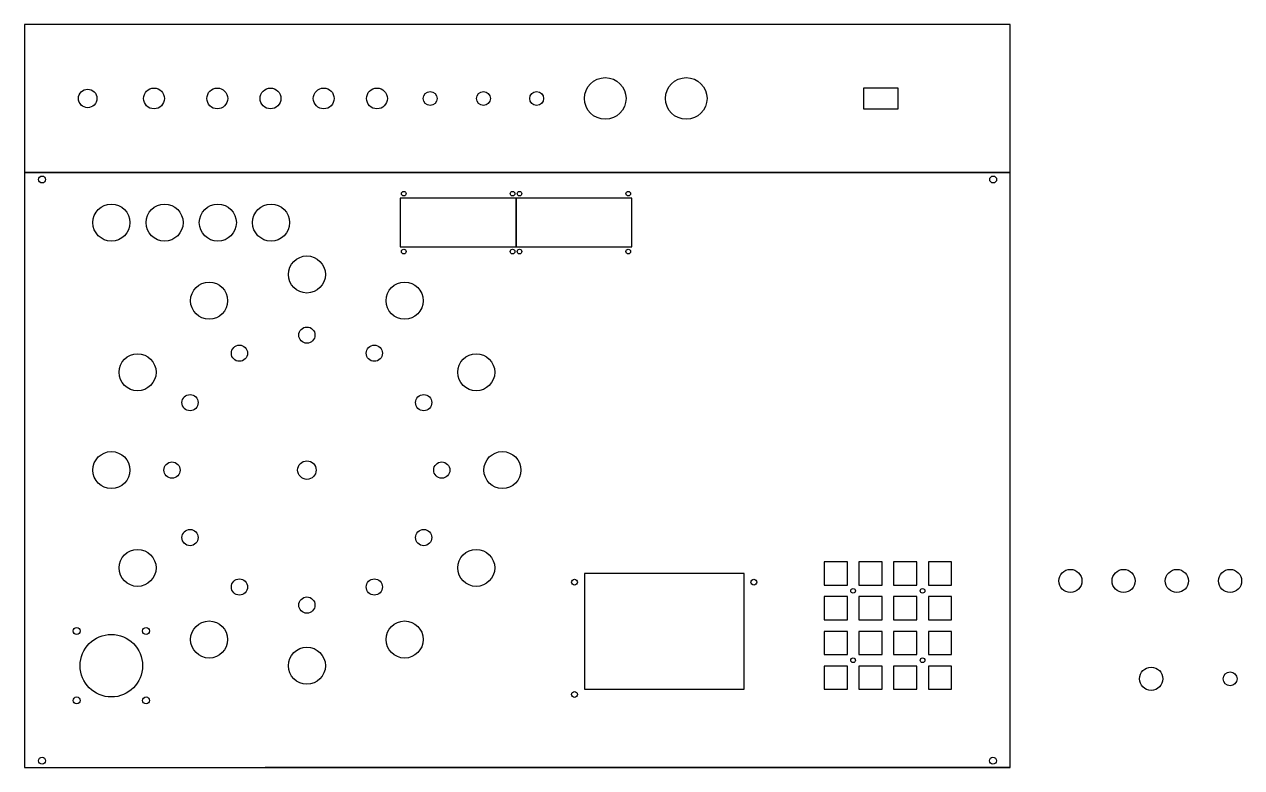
# Model space of a CAD drawing. Header units: millimetres. Extents: x 1467 to 1993, y 1741 to 2062.
import ezdxf
from ezdxf.lldxf.tags import DXFTag

# ---------------------------------------------------------------- set-up
doc = ezdxf.new("R2010")
doc.units = ezdxf.units.MM
doc.layers.add('circular', color=7, linetype='Continuous')
tags = doc.linetypes.add('DOT2', pattern=[3.175, 0, -3.175]).pattern_tags.tags
tags[6:7] = [DXFTag(74, 4), DXFTag(75, 0), DXFTag(340, '0'), DXFTag(46, 0.0), DXFTag(50, 0.0), DXFTag(44, 0.0), DXFTag(45, 0.0)]
tags[4:5] = [DXFTag(74, 4), DXFTag(75, 0), DXFTag(340, '0'), DXFTag(46, 0.0), DXFTag(50, 0.0), DXFTag(44, 0.0), DXFTag(45, 0.0)]

# ---------------------------------------------------------------- blocks, each defined once
blk = doc.blocks.new('SE1')
at = {"layer": 'circular', "color": 7, "linetype": 'Continuous'}
for centre in [(1588.84, 1953.66), (1546.6, 1942.34), (1631.08, 1942.34), (1515.68, 1911.42), (1662.01, 1911.42), (1504.36, 1869.18), (1673.32, 1869.18), (1515.68, 1826.94), (1662.01, 1826.94), (1546.6, 1796.01), (1631.08, 1796.01), (1588.84, 1784.69)]:
    blk.add_circle(centre, 8, dxfattribs=at)
blk = doc.blocks.new('SE')
at = {"layer": 'circular'}
blk.add_blockref('SE1', (0, 0), dxfattribs=at)
blk = doc.blocks.new('SE3')
at = {"layer": 'circular', "color": 7, "linetype": 'Continuous'}
for centre in [(1588.84, 1927.47), (1559.7, 1919.66), (1617.99, 1919.66), (1538.36, 1898.32), (1639.32, 1898.32), (1530.55, 1869.18), (1647.13, 1869.18), (1538.36, 1840.03), (1639.32, 1840.03), (1559.7, 1818.7), (1617.99, 1818.7), (1588.84, 1810.89)]:
    blk.add_circle(centre, 3.5, dxfattribs=at)
blk = doc.blocks.new('SE2')
at = {"layer": 'circular'}
blk.add_blockref('SE3', (0, 0), dxfattribs=at)
blk = doc.blocks.new('SE5')
at = {"layer": 'circular', "color": 7, "linetype": 'Continuous'}
for p, q in [((1822.37, 1829.54), (1812.37, 1829.54)), ((1812.37, 1829.54), (1812.37, 1819.54)), ((1822.37, 1819.54), (1822.37, 1829.54)), ((1837.37, 1829.54), (1827.37, 1829.54)), ((1827.37, 1829.54), (1827.37, 1819.54)), ((1837.37, 1819.54), (1837.37, 1829.54)), ((1852.37, 1829.54), (1842.37, 1829.54)), ((1842.37, 1829.54), (1842.37, 1819.54)), ((1852.37, 1819.54), (1852.37, 1829.54)), ((1867.37, 1829.54), (1857.37, 1829.54)), ((1857.37, 1829.54), (1857.37, 1819.54)), ((1867.37, 1819.54), (1867.37, 1829.54)), ((1812.37, 1819.54), (1822.37, 1819.54)), ((1827.37, 1819.54), (1837.37, 1819.54)), ((1842.37, 1819.54), (1852.37, 1819.54)), ((1857.37, 1819.54), (1867.37, 1819.54)), ((1822.37, 1814.54), (1812.37, 1814.54)), ((1812.37, 1814.54), (1812.37, 1804.54)), ((1822.37, 1804.54), (1822.37, 1814.54)), ((1837.37, 1814.54), (1827.37, 1814.54)), ((1827.37, 1814.54), (1827.37, 1804.54)), ((1837.37, 1804.54), (1837.37, 1814.54)), ((1852.37, 1814.54), (1842.37, 1814.54)), ((1842.37, 1814.54), (1842.37, 1804.54)), ((1852.37, 1804.54), (1852.37, 1814.54)), ((1867.37, 1814.54), (1857.37, 1814.54)), ((1857.37, 1814.54), (1857.37, 1804.54)), ((1867.37, 1804.54), (1867.37, 1814.54)), ((1812.37, 1804.54), (1822.37, 1804.54)), ((1827.37, 1804.54), (1837.37, 1804.54)), ((1842.37, 1804.54), (1852.37, 1804.54)), ((1857.37, 1804.54), (1867.37, 1804.54)), ((1822.37, 1799.54), (1812.37, 1799.54)), ((1812.37, 1799.54), (1812.37, 1789.54)), ((1822.37, 1789.54), (1822.37, 1799.54)), ((1837.37, 1799.54), (1827.37, 1799.54)), ((1827.37, 1799.54), (1827.37, 1789.54)), ((1837.37, 1789.54), (1837.37, 1799.54)), ((1852.37, 1799.54), (1842.37, 1799.54)), ((1842.37, 1799.54), (1842.37, 1789.54)), ((1852.37, 1789.54), (1852.37, 1799.54)), ((1867.37, 1799.54), (1857.37, 1799.54)), ((1857.37, 1799.54), (1857.37, 1789.54)), ((1867.37, 1789.54), (1867.37, 1799.54)), ((1812.37, 1789.54), (1822.37, 1789.54)), ((1827.37, 1789.54), (1837.37, 1789.54)), ((1842.37, 1789.54), (1852.37, 1789.54)), ((1857.37, 1789.54), (1867.37, 1789.54)), ((1822.37, 1784.54), (1812.37, 1784.54)), ((1812.37, 1784.54), (1812.37, 1774.54)), ((1822.37, 1774.54), (1822.37, 1784.54)), ((1837.37, 1784.54), (1827.37, 1784.54)), ((1827.37, 1784.54), (1827.37, 1774.54)), ((1837.37, 1774.54), (1837.37, 1784.54)), ((1852.37, 1784.54), (1842.37, 1784.54)), ((1842.37, 1784.54), (1842.37, 1774.54)), ((1852.37, 1774.54), (1852.37, 1784.54)), ((1867.37, 1784.54), (1857.37, 1784.54)), ((1857.37, 1784.54), (1857.37, 1774.54)), ((1867.37, 1774.54), (1867.37, 1784.54)), ((1812.37, 1774.54), (1822.37, 1774.54)), ((1827.37, 1774.54), (1837.37, 1774.54)), ((1842.37, 1774.54), (1852.37, 1774.54)), ((1857.37, 1774.54), (1867.37, 1774.54))]:
    blk.add_line(p, q, dxfattribs=at)
for centre in [(1824.87, 1817.04), (1854.87, 1817.04), (1824.87, 1787.04), (1854.87, 1787.04)]:
    blk.add_circle(centre, 1, dxfattribs=at)
blk = doc.blocks.new('SE4')
at = {"layer": 'circular'}
blk.add_blockref('SE5', (0, 0), dxfattribs=at)
blk = doc.blocks.new('SE7')
at = {"layer": 'circular', "color": 7, "linetype": 'Continuous'}
for centre in [(1504.36, 1976.06), (1527.36, 1976.06), (1550.36, 1976.06), (1573.36, 1976.06)]:
    blk.add_circle(centre, 8, dxfattribs=at)
blk = doc.blocks.new('SE6')
at = {"layer": 'circular'}
blk.add_blockref('SE7', (0, 0), dxfattribs=at)
blk = doc.blocks.new('SE9')
at = {"layer": 'circular', "color": 7, "linetype": 'Continuous'}
for p, q in [((1708.73, 1824.54), (1708.73, 1774.54)), ((1777.73, 1824.54), (1708.73, 1824.54)), ((1777.73, 1774.54), (1777.73, 1824.54)), ((1708.73, 1774.54), (1777.73, 1774.54))]:
    blk.add_line(p, q, dxfattribs=at)
for centre in [(1704.48, 1820.79), (1781.98, 1820.79), (1704.48, 1772.29)]:
    blk.add_circle(centre, 1.25, dxfattribs=at)
blk = doc.blocks.new('SE8')
at = {"layer": 'circular'}
blk.add_blockref('SE9', (0, 0), dxfattribs=at)
blk = doc.blocks.new('SE11')
at = {"layer": 'circular', "color": 7, "linetype": 'Continuous'}
for p, q in [((1679.21, 1986.56), (1629.21, 1986.56)), ((1629.21, 1986.56), (1629.21, 1965.56)), ((1679.21, 1965.56), (1679.21, 1986.56)), ((1629.21, 1965.56), (1679.21, 1965.56))]:
    blk.add_line(p, q, dxfattribs=at)
for centre in [(1630.71, 1988.56), (1677.71, 1988.56), (1630.71, 1963.56), (1677.71, 1963.56)]:
    blk.add_circle(centre, 1, dxfattribs=at)
blk = doc.blocks.new('SE10')
at = {"layer": 'circular'}
blk.add_blockref('SE11', (0, 0), dxfattribs=at)
blk = doc.blocks.new('SE13')
at = {"layer": 'circular', "color": 7, "linetype": 'Continuous'}
for centre, radius in [((1489.36, 1799.69), 1.5), ((1519.36, 1799.69), 1.5), ((1504.36, 1784.69), 13.5), ((1489.36, 1769.69), 1.5), ((1519.36, 1769.69), 1.5)]:
    blk.add_circle(centre, radius, dxfattribs=at)
blk = doc.blocks.new('SE12')
at = {"layer": 'circular'}
blk.add_blockref('SE13', (0, 0), dxfattribs=at)
blk = doc.blocks.new('SE15')
at = {"layer": 'circular', "color": 7, "linetype": 'Continuous'}
for centre, radius in [((1717.76, 2029.68), 9), ((1752.76, 2029.68), 9), ((1494.13, 2029.68), 4), ((1522.79, 2029.68), 4.5), ((1550.12, 2029.68), 4.5), ((1573.12, 2029.68), 4.5), ((1596.12, 2029.68), 4.5), ((1619.12, 2029.68), 4.5), ((1642.12, 2029.68), 3), ((1665.12, 2029.68), 3), ((1688.12, 2029.68), 3)]:
    blk.add_circle(centre, radius, dxfattribs=at)
blk = doc.blocks.new('SE14')
at = {"layer": 'circular'}
blk.add_blockref('SE15', (0, 0), dxfattribs=at)
blk = doc.blocks.new('SE17')
at = {"layer": 'circular', "color": 7, "linetype": 'Continuous'}
for p, q in [((1729.21, 1986.56), (1679.21, 1986.56)), ((1679.21, 1986.56), (1679.21, 1965.56)), ((1729.21, 1965.56), (1729.21, 1986.56)), ((1679.21, 1965.56), (1729.21, 1965.56))]:
    blk.add_line(p, q, dxfattribs=at)
for centre in [(1680.71, 1988.56), (1727.71, 1988.56), (1680.71, 1963.56), (1727.71, 1963.56)]:
    blk.add_circle(centre, 1, dxfattribs=at)
blk = doc.blocks.new('SE16')
at = {"layer": 'circular'}
blk.add_blockref('SE17', (0, 0), dxfattribs=at)

msp = doc.modelspace()

# ---------------------------------------------------------------- linework, layer by layer
at = {"layer": 'circular', "color": 7, "linetype": 'Continuous'}
for p, q in [((1892.76, 2061.68), (1466.76, 2061.68)), ((1466.76, 2061.68), (1466.76, 1997.68)), ((1892.76, 1997.68), (1892.76, 2061.68)), ((1844.37, 2034.18), (1829.37, 2034.18)), ((1829.37, 2034.18), (1829.37, 2025.18)), ((1844.37, 2025.18), (1844.37, 2034.18)), ((1829.37, 2025.18), (1844.37, 2025.18)), ((1892.76, 1997.68), (1466.76, 1997.68)), ((1466.76, 1997.68), (1466.76, 1740.68)), ((1892.76, 1740.68), (1892.76, 1997.68)), ((1466.76, 1740.68), (1892.76, 1740.68)), ((1466.76, 1740.68), (1570.76, 1740.68)), ((1892.76, 1740.68), (1570.76, 1740.68))]:
    msp.add_line(p, q, dxfattribs=at)
at = {"layer": 'circular', "color": 7, "linetype": 'DOT2'}
msp.add_line((1466.76, 1997.68), (1892.76, 1997.68), dxfattribs=at)
at = {"layer": 'circular', "color": 7, "linetype": 'Continuous'}
for centre, radius in [((1474.41, 1994.68), 1.5), ((1885.37, 1994.68), 1.5), ((1588.84, 1869.18), 4), ((1918.75, 1821.31), 5), ((1941.75, 1821.31), 5), ((1964.75, 1821.31), 5), ((1987.75, 1821.31), 5), ((1953.65, 1779.06), 5), ((1987.75, 1779.06), 3), ((1474.41, 1743.68), 1.5), ((1885.26, 1743.68), 1.5)]:
    msp.add_circle(centre, radius, dxfattribs=at)

# ---------------------------------------------------------------- block references
for name in ['SE14', 'SE10', 'SE16', 'SE6', 'SE', 'SE2', 'SE4', 'SE8', 'SE12']:
    msp.add_blockref(name, (0, 0))

doc.saveas('drawing.dxf')
